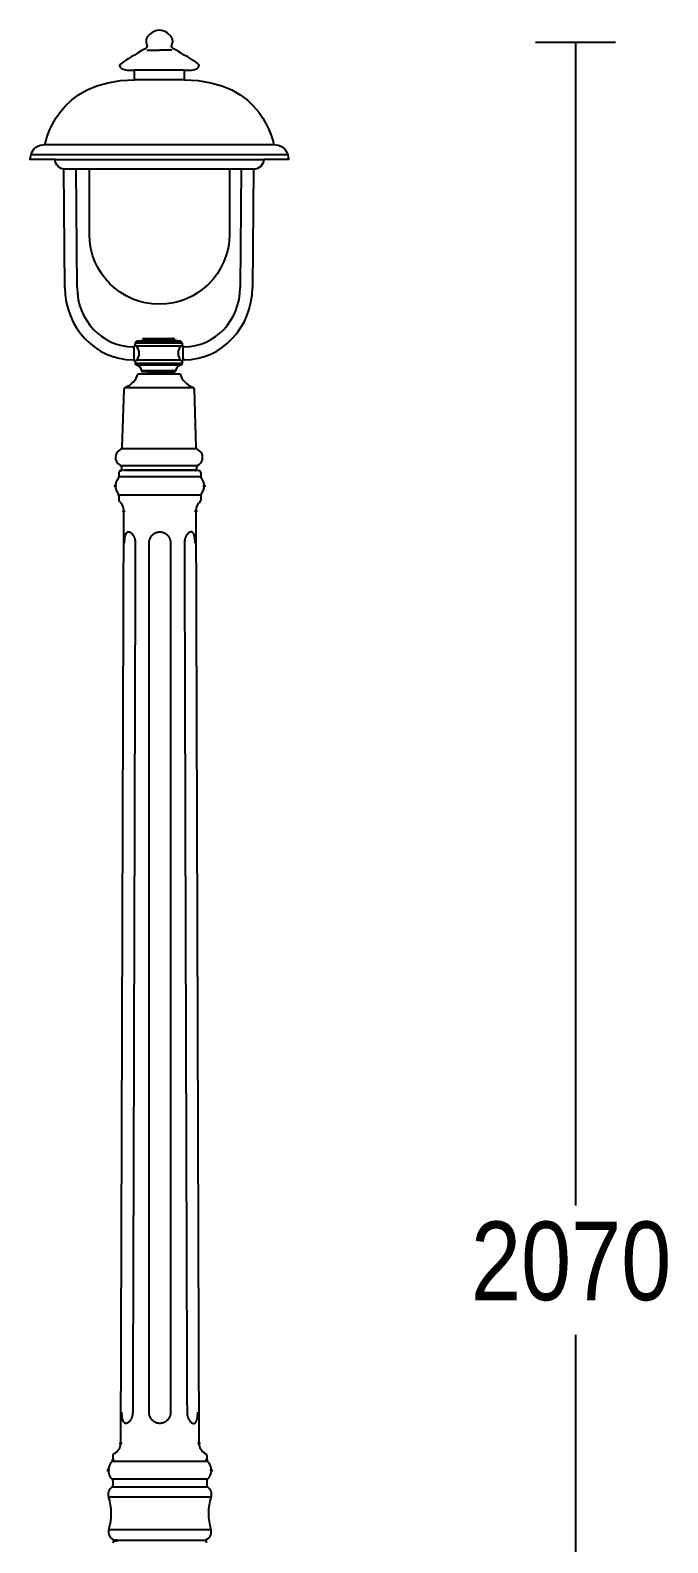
# Model space of a CAD drawing. Extents: x 0 to 99, y 0 to 428.
# Drawn here: x 5.8 to 98.9, y 206.9 to 427.9 of the extents above; entities that cross this region are included whole.
import ezdxf

# ---------------------------------------------------------------- set-up
doc = ezdxf.new("R2010")
doc.units = 0
doc.layers.add('LIVELLO_1', color=160, linetype='Continuous')
doc.styles.add('STD', font='txt')

# ---------------------------------------------------------------- blocks, each defined once
blk = doc.blocks.new('AI9-BLK1')
at = {"layer": 'LIVELLO_1', "color": 7}
for p, q in [((-26.32, 210.95), (-24.51, 210.95)), ((-22.69, 210.95), (-24.51, 210.95)), ((30.45, 212.13), (42.12, 212.13)), ((36.29, 212.13), (36.29, 42.1)), ((-41.19, 197.17), (-7.82, 197.17)), ((-43.37, 195.72), (-5.65, 195.72)), ((-39.74, 194.99), (-9.27, 194.99)), ((-36.54, 176.26), (-36.68, 193.61)), ((-12.56, 193.61), (-12.69, 176.26)), ((-28.04, 168.14), (-28.04, 167.83)), ((-21.19, 168.14), (-28.04, 168.14)), ((-27.79, 168.43), (-27.01, 168.5)), ((-21.44, 168.43), (-27.79, 168.43)), ((-22.21, 168.5), (-27.01, 168.5)), ((-22.47, 168.8), (-22.63, 168.81)), ((-21.44, 168.43), (-22.21, 168.5)), ((-21.19, 168.14), (-21.19, 167.83)), ((-28.2, 167.64), (-28.19, 167.69)), ((-28.2, 167.64), (-28.2, 167.61)), ((-28.2, 165.7), (-28.2, 167.61)), ((-28.05, 167.83), (-28.04, 167.83)), ((-21.35, 167.7), (-27.88, 167.7)), ((-21.19, 167.83), (-21.18, 167.83)), ((-21.04, 167.69), (-21.04, 167.64)), ((-21.04, 167.61), (-21.04, 167.64)), ((-21.04, 165.7), (-21.04, 167.61)), ((-20.85, 167.61), (-21.04, 167.61)), ((-28.2, 165.7), (-28.2, 165.66)), ((-28.2, 165.66), (-28.19, 165.61)), ((-28.05, 165.48), (-28.04, 165.48)), ((-28.04, 165.48), (-28.04, 165.17)), ((-21.19, 165.17), (-28.04, 165.17)), ((-21.36, 165.63), (-27.87, 165.63)), ((-21.4, 164.89), (-27.83, 164.89)), ((-27.61, 163.66), (-24.55, 163.66)), ((-22.14, 164.09), (-27.08, 164.09)), ((-25.54, 163.82), (-26.96, 163.95)), ((-22.27, 163.95), (-26.96, 163.95)), ((-25.54, 163.82), (-24.85, 163.82)), ((-24.85, 163.82), (-24.61, 163.82)), ((-24.61, 163.82), (-24.37, 163.82)), ((-24.55, 163.66), (-21.48, 163.66)), ((-24.37, 163.82), (-23.69, 163.82)), ((-23.69, 163.82), (-22.27, 163.95)), ((-21.19, 165.48), (-21.18, 165.48)), ((-21.19, 165.48), (-21.19, 165.17)), ((-21.04, 165.66), (-21.04, 165.7)), ((-20.85, 165.7), (-21.04, 165.7)), ((-21.04, 165.61), (-21.04, 165.66)), ((-29.92, 152.89), (-29.67, 161.41)), ((-24.55, 161.62), (-29.56, 161.62)), ((-19.54, 161.62), (-24.55, 161.62)), ((-19.43, 161.41), (-19.18, 152.89)), ((-24.55, 152.67), (-29.93, 152.67)), ((-19.17, 152.67), (-24.55, 152.67)), ((-30.42, 149.2), (-30.42, 148.61)), ((-18.46, 148.61), (-30.42, 148.61)), ((-29.55, 149.56), (-30.11, 149.51)), ((-24.55, 150.19), (-30.01, 150.19)), ((-30.01, 149.56), (-30.01, 149.98)), ((-29.63, 149.56), (-24.44, 149.56)), ((-19.33, 149.56), (-29.55, 149.56)), ((-19.09, 150.19), (-24.55, 150.19)), ((-24.44, 149.56), (-19.25, 149.56)), ((-19.33, 149.56), (-18.77, 149.51)), ((-19.09, 149.98), (-19.09, 149.56)), ((-18.46, 149.2), (-18.46, 148.61)), ((-18.46, 145.91), (-30.42, 145.91)), ((-30.42, 145.91), (-30.42, 145.17)), ((-18.46, 145.91), (-18.46, 145.17)), ((-30.16, 7.35), (-29.7, 143.67)), ((-19.18, 143.67), (-18.72, 7.35)), ((36.29, 23.19), (36.29, -189.58)), ((-17.49, 4.69), (-31.39, 4.69)), ((-31.29, 5.58), (-31.29, 4.92)), ((-17.59, 5.58), (-17.59, 4.92)), ((-17.45, 0.92), (-31.43, 0.92)), ((-17.49, 2.11), (-31.39, 2.11)), ((-31.29, 1.88), (-31.29, 1.18)), ((-17.59, 1.88), (-17.59, 1.18)), ((-31.92, -0.48), (-16.95, -0.48)), ((-31.89, -5.26), (-16.99, -5.26)), ((-30.98, -6.88), (-30.57, -6.85)), ((-18.07, -6.85), (-30.81, -6.85)), ((-18.31, -6.85), (-30.57, -6.85)), ((-17.9, -6.88), (-18.31, -6.85))]:
    blk.add_line(p, q, dxfattribs=at)
blk.add_lwpolyline([(-28.14, 208.05), (-20.88, 208.05), (-20.88, 206.6), (-28.14, 206.6)], close=True, dxfattribs=at)
for points in [[(-38.32, 176.25), (-38.46, 193.61), (-36.68, 193.61)], [(-12.56, 193.61), (-10.78, 193.61), (-10.91, 176.25)], [(-26.76, 168.8), (-26.6, 168.81), (-22.63, 168.81)]]:
    blk.add_lwpolyline(points, dxfattribs=at)
for centre, radius in [((-30.11, 149.51), 0.0948), ((-19.25, 149.56), 0.0948), ((-30.42, 145.91), 0.0954), ((-18.46, 145.91), 0.0948), ((-16.91, 3.4), 0.0948), ((-30.98, -6.88), 0.0949)]:
    blk.add_circle(centre, radius, dxfattribs=at)
for centre, major_axis, ratio in [((-30.93, 147.26), (0.0011, -0.0947), 0.989931), ((-17.95, 147.26), (0.0965, 0), 0.981413), ((-29.7, 143.61), (0.0938, 0), 0.988158), ((-19.17, 143.61), (0.0938, 0), 0.988711), ((-30.16, 7.35), (-0.0011, -0.097), 0.9653), ((-18.72, 7.35), (0.0002, -0.097), 0.978684), ((-31.29, 4.92), (0.0948, 0), 0.977294), ((-17.59, 4.92), (0.0937, 0), 0.989032), ((-31.97, 3.4), (0.0965, 0), 0.981413), ((-30.81, -6.85), (0.0959, 0), 0.987513)]:
    blk.add_ellipse(centre, major_axis=major_axis, ratio=ratio, dxfattribs=at)
for points, knots in [([(-20.88, 208.05), (-20.88, 208.05), (-18.7, 207.75), (-18.7, 208.78), (-18.7, 208.78), (-19.42, 209.5), (-20.88, 210.23), (-22.08, 211.09), (-22.93, 211.21), (-22.69, 211.68), (-22.04, 212.98), (-23.78, 213.86), (-24.51, 213.86), (-25.23, 213.86), (-26.97, 212.98), (-26.32, 211.68), (-26.08, 211.21), (-26.93, 211.09), (-28.14, 210.23), (-29.58, 209.5), (-30.31, 208.78), (-30.31, 208.78), (-30.31, 207.75), (-28.14, 208.05), (-28.14, 208.05)], [0, 0, 0, 0, 1, 1, 1, 2, 2, 2, 3, 3, 3, 4, 4, 4, 5, 5, 5, 6, 6, 6, 7, 7, 7, 8, 8, 8, 8]), ([(-20.88, 206.6), (-9.27, 206.6), (-7.82, 197.17), (-7.82, 197.17), (-5.65, 197.17), (-5.65, 194.99), (-5.65, 194.99), (-5.65, 194.99), (-9.27, 194.99), (-9.27, 194.99), (-9.27, 194.19), (-9.92, 193.54), (-10.72, 193.54), (-10.72, 193.54), (-38.29, 193.54), (-38.29, 193.54), (-39.09, 193.54), (-39.74, 194.19), (-39.74, 194.99), (-39.74, 194.99), (-43.37, 194.99), (-43.37, 194.99), (-43.37, 194.99), (-43.37, 197.17), (-41.19, 197.17), (-41.19, 197.17), (-39.74, 206.6), (-28.14, 206.6)], [0, 0, 0, 0, 1, 1, 1, 2, 2, 2, 3, 3, 3, 4, 4, 4, 5, 5, 5, 6, 6, 6, 7, 7, 7, 8, 8, 8, 9, 9, 9, 9]), ([(-14.27, 193.54), (-14.27, 193.54), (-14.27, 184.03), (-14.27, 184.03), (-14.27, 178.39), (-18.87, 173.81), (-24.51, 173.81), (-30.15, 173.81), (-34.72, 178.39), (-34.72, 184.03), (-34.72, 184.03), (-34.72, 193.54), (-34.72, 193.54)], [0, 0, 0, 0, 1, 1, 1, 2, 2, 2, 3, 3, 3, 4, 4, 4, 4]), ([(-28.04, 165.48), (-27.43, 165.91), (-27.27, 166.79), (-27.68, 167.43), (-27.78, 167.59), (-27.9, 167.72), (-28.04, 167.83)], [0, 0, 0, 0, 1, 1, 1, 2, 2, 2, 2]), ([(-21.19, 167.83), (-21.8, 167.4), (-21.96, 166.52), (-21.55, 165.87), (-21.46, 165.71), (-21.34, 165.58), (-21.19, 165.48)], [0, 0, 0, 0, 1, 1, 1, 2, 2, 2, 2]), ([(-24.85, 163.82), (-24.85, 163.82), (-24.85, 163.82), (-24.85, 163.82), (-24.85, 163.82), (-24.85, 163.82), (-24.85, 163.82), (-24.85, 163.82), (-24.85, 163.82), (-24.85, 163.82), (-24.85, 163.82), (-24.85, 163.82), (-24.85, 163.82)], [0, 0, 0, 0, 1, 1, 1, 2, 2, 2, 3, 3, 3, 4, 4, 4, 4]), ([(-24.61, 163.82), (-24.61, 163.82), (-24.61, 163.82), (-24.61, 163.82), (-24.61, 163.82), (-24.61, 163.82), (-24.61, 163.82), (-24.61, 163.82), (-24.61, 163.82), (-24.61, 163.82), (-24.61, 163.82), (-24.61, 163.82), (-24.61, 163.82)], [0, 0, 0, 0, 1, 1, 1, 2, 2, 2, 3, 3, 3, 4, 4, 4, 4]), ([(-30.12, 152.62), (-30.77, 152.35), (-31.09, 151.6), (-30.82, 150.93), (-30.7, 150.64), (-30.47, 150.4), (-30.18, 150.26)], [0, 0, 0, 0, 1, 1, 1, 2, 2, 2, 2]), ([(-18.92, 150.26), (-18.27, 150.57), (-18, 151.34), (-18.31, 151.98), (-18.44, 152.27), (-18.69, 152.49), (-18.98, 152.62)], [0, 0, 0, 0, 1, 1, 1, 2, 2, 2, 2]), ([(-29.59, 138.88), (-29.59, 138.94), (-29.59, 139), (-29.59, 139.06), (-29.59, 139.12), (-29.58, 139.18), (-29.58, 139.23), (-29.58, 139.28), (-29.57, 139.32), (-29.57, 139.36), (-29.57, 139.4), (-29.57, 139.45), (-29.56, 139.49), (-29.56, 139.52), (-29.56, 139.54), (-29.55, 139.57), (-29.55, 139.6), (-29.54, 139.63), (-29.54, 139.66), (-29.54, 139.69), (-29.54, 139.72), (-29.53, 139.75), (-29.52, 139.77), (-29.52, 139.8), (-29.52, 139.83), (-29.51, 139.86), (-29.5, 139.88), (-29.5, 139.91), (-29.49, 139.94), (-29.49, 139.96), (-29.48, 139.99), (-29.48, 140.01), (-29.47, 140.03), (-29.46, 140.06), (-29.46, 140.08), (-29.45, 140.1), (-29.44, 140.13), (-29.43, 140.15), (-29.42, 140.17), (-29.42, 140.19), (-29.41, 140.21), (-29.4, 140.23), (-29.39, 140.25), (-29.38, 140.26), (-29.37, 140.28), (-29.37, 140.3), (-29.36, 140.31), (-29.35, 140.33), (-29.34, 140.34), (-29.33, 140.36), (-29.32, 140.37), (-29.31, 140.39), (-29.3, 140.4), (-29.29, 140.41), (-29.28, 140.42), (-29.27, 140.43), (-29.26, 140.44), (-29.25, 140.45), (-29.24, 140.46), (-29.23, 140.47), (-29.22, 140.48), (-29.21, 140.48), (-29.2, 140.49), (-29.19, 140.5), (-29.17, 140.51), (-29.16, 140.51), (-29.15, 140.52), (-29.14, 140.52), (-29.13, 140.52), (-29.12, 140.53), (-29.1, 140.54), (-29.09, 140.54), (-29.08, 140.54), (-29.07, 140.54), (-29.05, 140.54), (-29.04, 140.55), (-29.04, 140.55), (-29, 140.55), (-29, 140.55), (-29, 140.55), (-28.96, 140.55), (-28.96, 140.55), (-28.95, 140.54), (-28.94, 140.54), (-28.92, 140.54), (-28.91, 140.54), (-28.9, 140.53), (-28.88, 140.53), (-28.87, 140.52), (-28.86, 140.52), (-28.84, 140.51), (-28.83, 140.51), (-28.81, 140.5), (-28.8, 140.5), (-28.79, 140.49), (-28.77, 140.48), (-28.76, 140.48), (-28.75, 140.47), (-28.73, 140.46), (-28.72, 140.45), (-28.7, 140.44), (-28.69, 140.43), (-28.67, 140.42), (-28.66, 140.41), (-28.65, 140.4), (-28.63, 140.39), (-28.62, 140.37), (-28.6, 140.36), (-28.59, 140.34), (-28.57, 140.33), (-28.55, 140.31), (-28.53, 140.3), (-28.52, 140.28), (-28.51, 140.26), (-28.49, 140.25), (-28.47, 140.23), (-28.46, 140.21), (-28.44, 140.19), (-28.43, 140.17), (-28.41, 140.15), (-28.4, 140.13), (-28.38, 140.1), (-28.36, 140.08), (-28.35, 140.06), (-28.33, 140.03), (-28.32, 140.01), (-28.3, 139.99), (-28.29, 139.97), (-28.28, 139.94), (-28.26, 139.92), (-28.25, 139.88), (-28.24, 139.86), (-28.22, 139.83), (-28.21, 139.8), (-28.2, 139.77), (-28.18, 139.75), (-28.17, 139.72), (-28.17, 139.69), (-28.16, 139.66), (-28.15, 139.63), (-28.14, 139.6), (-28.12, 139.58), (-28.12, 139.55), (-28.11, 139.52), (-28.1, 139.49), (-28.09, 139.45), (-28.08, 139.41), (-28.07, 139.36), (-28.06, 139.32), (-28.05, 139.28), (-28.05, 139.23), (-28.04, 139.18), (-28.04, 139.12), (-28.03, 139.07), (-28.02, 139), (-28.02, 138.94), (-28.02, 138.88)], [0, 0, 0, 0, 1, 1, 1, 2, 2, 2, 3, 3, 3, 4, 4, 4, 5, 5, 5, 6, 6, 6, 7, 7, 7, 8, 8, 8, 9, 9, 9, 10, 10, 10, 11, 11, 11, 12, 12, 12, 13, 13, 13, 14, 14, 14, 15, 15, 15, 16, 16, 16, 17, 17, 17, 18, 18, 18, 19, 19, 19, 20, 20, 20, 21, 21, 21, 22, 22, 22, 23, 23, 23, 24, 24, 24, 25, 25, 25, 26, 26, 26, 27, 27, 27, 28, 28, 28, 29, 29, 29, 30, 30, 30, 31, 31, 31, 32, 32, 32, 33, 33, 33, 34, 34, 34, 35, 35, 35, 36, 36, 36, 37, 37, 37, 38, 38, 38, 39, 39, 39, 40, 40, 40, 41, 41, 41, 42, 42, 42, 43, 43, 43, 44, 44, 44, 45, 45, 45, 46, 46, 46, 47, 47, 47, 48, 48, 48, 49, 49, 49, 50, 50, 50, 51, 51, 51, 52, 52, 52, 52]), ([(-26.01, 138.88), (-26.01, 138.94), (-26.01, 139), (-26, 139.05), (-25.99, 139.11), (-25.98, 139.16), (-25.98, 139.21), (-25.97, 139.25), (-25.96, 139.29), (-25.95, 139.33), (-25.94, 139.37), (-25.93, 139.41), (-25.91, 139.45), (-25.91, 139.48), (-25.89, 139.51), (-25.89, 139.53), (-25.87, 139.56), (-25.86, 139.59), (-25.85, 139.61), (-25.84, 139.64), (-25.82, 139.67), (-25.81, 139.69), (-25.79, 139.73), (-25.78, 139.75), (-25.76, 139.78), (-25.75, 139.8), (-25.73, 139.83), (-25.72, 139.86), (-25.7, 139.88), (-25.68, 139.91), (-25.66, 139.93), (-25.64, 139.95), (-25.63, 139.97), (-25.6, 140), (-25.58, 140.03), (-25.57, 140.05), (-25.54, 140.07), (-25.52, 140.09), (-25.5, 140.11), (-25.48, 140.13), (-25.46, 140.15), (-25.44, 140.17), (-25.41, 140.19), (-25.39, 140.21), (-25.37, 140.22), (-25.35, 140.24), (-25.32, 140.26), (-25.3, 140.27), (-25.28, 140.29), (-25.26, 140.31), (-25.23, 140.32), (-25.21, 140.33), (-25.19, 140.35), (-25.16, 140.36), (-25.14, 140.37), (-25.12, 140.39), (-25.09, 140.4), (-25.07, 140.41), (-25.05, 140.42), (-25.03, 140.43), (-25, 140.44), (-24.99, 140.44), (-24.96, 140.45), (-24.94, 140.46), (-24.92, 140.47), (-24.9, 140.48), (-24.87, 140.48), (-24.84, 140.49), (-24.82, 140.5), (-24.78, 140.51), (-24.75, 140.51), (-24.72, 140.52), (-24.69, 140.52), (-24.65, 140.53), (-24.61, 140.54), (-24.57, 140.54), (-24.53, 140.55), (-24.48, 140.55), (-24.44, 140.55)], [0, 0, 0, 0, 1, 1, 1, 2, 2, 2, 3, 3, 3, 4, 4, 4, 5, 5, 5, 6, 6, 6, 7, 7, 7, 8, 8, 8, 9, 9, 9, 10, 10, 10, 11, 11, 11, 12, 12, 12, 13, 13, 13, 14, 14, 14, 15, 15, 15, 16, 16, 16, 17, 17, 17, 18, 18, 18, 19, 19, 19, 20, 20, 20, 21, 21, 21, 22, 22, 22, 23, 23, 23, 24, 24, 24, 25, 25, 25, 26, 26, 26, 26]), ([(-24.44, 140.55), (-24.39, 140.55), (-24.35, 140.55), (-24.31, 140.54), (-24.27, 140.54), (-24.23, 140.54), (-24.19, 140.52), (-24.15, 140.52), (-24.13, 140.51), (-24.09, 140.51), (-24.07, 140.5), (-24.03, 140.49), (-24, 140.48), (-23.98, 140.48), (-23.96, 140.47), (-23.94, 140.46), (-23.92, 140.45), (-23.9, 140.45), (-23.87, 140.44), (-23.85, 140.43), (-23.83, 140.42), (-23.81, 140.41), (-23.78, 140.4), (-23.76, 140.39), (-23.74, 140.37), (-23.71, 140.36), (-23.69, 140.35), (-23.67, 140.33), (-23.64, 140.32), (-23.62, 140.31), (-23.6, 140.29), (-23.57, 140.28), (-23.55, 140.26), (-23.53, 140.24), (-23.51, 140.23), (-23.48, 140.21), (-23.46, 140.19), (-23.44, 140.17), (-23.42, 140.15), (-23.4, 140.13), (-23.37, 140.11), (-23.35, 140.09), (-23.33, 140.07), (-23.32, 140.05), (-23.29, 140.03), (-23.28, 140), (-23.25, 139.97), (-23.23, 139.95), (-23.22, 139.93), (-23.2, 139.91), (-23.18, 139.88), (-23.16, 139.86), (-23.15, 139.83), (-23.13, 139.81), (-23.11, 139.78), (-23.1, 139.75), (-23.08, 139.73), (-23.07, 139.7), (-23.05, 139.67), (-23.04, 139.64), (-23.03, 139.62), (-23.02, 139.59), (-23.01, 139.56), (-22.99, 139.54), (-22.99, 139.51), (-22.97, 139.48), (-22.96, 139.45), (-22.96, 139.41), (-22.94, 139.37), (-22.93, 139.33), (-22.92, 139.29), (-22.91, 139.25), (-22.9, 139.21), (-22.89, 139.16), (-22.88, 139.11), (-22.88, 139.05), (-22.87, 139), (-22.87, 138.94), (-22.87, 138.88)], [0, 0, 0, 0, 1, 1, 1, 2, 2, 2, 3, 3, 3, 4, 4, 4, 5, 5, 5, 6, 6, 6, 7, 7, 7, 8, 8, 8, 9, 9, 9, 10, 10, 10, 11, 11, 11, 12, 12, 12, 13, 13, 13, 14, 14, 14, 15, 15, 15, 16, 16, 16, 17, 17, 17, 18, 18, 18, 19, 19, 19, 20, 20, 20, 21, 21, 21, 22, 22, 22, 23, 23, 23, 24, 24, 24, 25, 25, 25, 26, 26, 26, 26]), ([(-19.28, 138.88), (-19.28, 138.94), (-19.28, 139), (-19.29, 139.06), (-19.29, 139.12), (-19.29, 139.18), (-19.3, 139.23), (-19.3, 139.28), (-19.3, 139.32), (-19.31, 139.36), (-19.31, 139.4), (-19.31, 139.45), (-19.31, 139.49), (-19.31, 139.52), (-19.32, 139.54), (-19.33, 139.57), (-19.33, 139.6), (-19.33, 139.63), (-19.33, 139.66), (-19.34, 139.69), (-19.34, 139.72), (-19.35, 139.75), (-19.35, 139.77), (-19.36, 139.8), (-19.36, 139.83), (-19.36, 139.86), (-19.37, 139.88), (-19.38, 139.91), (-19.38, 139.94), (-19.39, 139.96), (-19.4, 139.99), (-19.4, 140.01), (-19.41, 140.03), (-19.41, 140.06), (-19.42, 140.08), (-19.43, 140.1), (-19.44, 140.13), (-19.44, 140.15), (-19.45, 140.17), (-19.46, 140.19), (-19.47, 140.21), (-19.48, 140.23), (-19.48, 140.25), (-19.49, 140.26), (-19.5, 140.28), (-19.51, 140.3), (-19.52, 140.31), (-19.53, 140.33), (-19.54, 140.34), (-19.55, 140.36), (-19.56, 140.37), (-19.57, 140.39), (-19.57, 140.4), (-19.59, 140.41), (-19.6, 140.42), (-19.6, 140.43), (-19.62, 140.44), (-19.63, 140.45), (-19.63, 140.46), (-19.65, 140.47), (-19.66, 140.48), (-19.67, 140.48), (-19.68, 140.49), (-19.69, 140.5), (-19.7, 140.51), (-19.71, 140.51), (-19.72, 140.52), (-19.74, 140.52), (-19.75, 140.52), (-19.76, 140.53), (-19.77, 140.54), (-19.79, 140.54), (-19.8, 140.54), (-19.81, 140.54), (-19.82, 140.54), (-19.84, 140.55), (-19.84, 140.55), (-19.87, 140.55), (-19.87, 140.55), (-19.87, 140.55), (-19.91, 140.55), (-19.91, 140.55), (-19.93, 140.54), (-19.94, 140.54), (-19.95, 140.54), (-19.96, 140.54), (-19.98, 140.53), (-19.99, 140.53), (-20.01, 140.52), (-20.02, 140.52), (-20.03, 140.51), (-20.05, 140.51), (-20.06, 140.5), (-20.08, 140.5), (-20.09, 140.49), (-20.1, 140.48), (-20.12, 140.48), (-20.13, 140.47), (-20.15, 140.46), (-20.16, 140.45), (-20.18, 140.44), (-20.19, 140.43), (-20.2, 140.42), (-20.22, 140.41), (-20.24, 140.4), (-20.25, 140.39), (-20.27, 140.37), (-20.28, 140.36), (-20.29, 140.34), (-20.31, 140.33), (-20.33, 140.31), (-20.34, 140.3), (-20.36, 140.28), (-20.37, 140.26), (-20.39, 140.25), (-20.41, 140.23), (-20.42, 140.21), (-20.44, 140.19), (-20.45, 140.17), (-20.47, 140.15), (-20.48, 140.13), (-20.5, 140.1), (-20.51, 140.08), (-20.53, 140.06), (-20.54, 140.03), (-20.56, 140.01), (-20.57, 139.99), (-20.59, 139.96), (-20.6, 139.94), (-20.61, 139.91), (-20.63, 139.88), (-20.64, 139.86), (-20.65, 139.83), (-20.67, 139.8), (-20.68, 139.77), (-20.69, 139.75), (-20.7, 139.72), (-20.71, 139.69), (-20.72, 139.66), (-20.73, 139.63), (-20.74, 139.6), (-20.75, 139.57), (-20.76, 139.54), (-20.77, 139.52), (-20.78, 139.49), (-20.78, 139.45), (-20.8, 139.41), (-20.81, 139.36), (-20.81, 139.32), (-20.82, 139.28), (-20.83, 139.23), (-20.84, 139.18), (-20.85, 139.12), (-20.85, 139.07), (-20.85, 139), (-20.85, 138.94), (-20.85, 138.88)], [0, 0, 0, 0, 1, 1, 1, 2, 2, 2, 3, 3, 3, 4, 4, 4, 5, 5, 5, 6, 6, 6, 7, 7, 7, 8, 8, 8, 9, 9, 9, 10, 10, 10, 11, 11, 11, 12, 12, 12, 13, 13, 13, 14, 14, 14, 15, 15, 15, 16, 16, 16, 17, 17, 17, 18, 18, 18, 19, 19, 19, 20, 20, 20, 21, 21, 21, 22, 22, 22, 23, 23, 23, 24, 24, 24, 25, 25, 25, 26, 26, 26, 27, 27, 27, 28, 28, 28, 29, 29, 29, 30, 30, 30, 31, 31, 31, 32, 32, 32, 33, 33, 33, 34, 34, 34, 35, 35, 35, 36, 36, 36, 37, 37, 37, 38, 38, 38, 39, 39, 39, 40, 40, 40, 41, 41, 41, 42, 42, 42, 43, 43, 43, 44, 44, 44, 45, 45, 45, 46, 46, 46, 47, 47, 47, 48, 48, 48, 49, 49, 49, 50, 50, 50, 51, 51, 51, 52, 52, 52, 52]), ([(-28.02, 138.88), (-28.09, 117.72), (-28.15, 96.56), (-28.21, 75.4), (-28.27, 54.24), (-28.33, 33.08), (-28.4, 11.92)], [0, 0, 0, 0, 1, 1, 1, 2, 2, 2, 2]), ([(-26.01, 11.92), (-26.01, 33.08), (-26.01, 54.24), (-26.01, 75.4), (-26.01, 96.56), (-26.01, 117.72), (-26.01, 138.88)], [0, 0, 0, 0, 1, 1, 1, 2, 2, 2, 2]), ([(-22.87, 138.88), (-22.87, 117.72), (-22.87, 96.56), (-22.87, 75.4), (-22.87, 54.24), (-22.87, 33.08), (-22.87, 11.92)], [0, 0, 0, 0, 1, 1, 1, 2, 2, 2, 2]), ([(-20.85, 138.88), (-20.79, 117.72), (-20.73, 96.56), (-20.67, 75.4), (-20.6, 54.24), (-20.54, 33.08), (-20.47, 11.92)], [0, 0, 0, 0, 1, 1, 1, 2, 2, 2, 2]), ([(-28.4, 11.92), (-28.4, 11.86), (-28.4, 11.8), (-28.41, 11.74), (-28.41, 11.68), (-28.42, 11.62), (-28.43, 11.57), (-28.43, 11.53), (-28.44, 11.48), (-28.45, 11.44), (-28.46, 11.39), (-28.47, 11.36), (-28.48, 11.31), (-28.49, 11.28), (-28.49, 11.25), (-28.51, 11.23), (-28.51, 11.2), (-28.52, 11.17), (-28.53, 11.14), (-28.55, 11.11), (-28.56, 11.08), (-28.57, 11.05), (-28.58, 11.02), (-28.59, 11), (-28.6, 10.97), (-28.62, 10.94), (-28.63, 10.91), (-28.65, 10.89), (-28.65, 10.87), (-28.67, 10.84), (-28.68, 10.81), (-28.7, 10.79), (-28.71, 10.77), (-28.73, 10.75), (-28.74, 10.72), (-28.75, 10.7), (-28.77, 10.68), (-28.79, 10.66), (-28.8, 10.64), (-28.81, 10.62), (-28.83, 10.6), (-28.84, 10.58), (-28.86, 10.56), (-28.87, 10.55), (-28.89, 10.53), (-28.91, 10.51), (-28.92, 10.49), (-28.93, 10.48), (-28.95, 10.47), (-28.96, 10.46), (-28.98, 10.44), (-28.99, 10.43), (-29.01, 10.42), (-29.02, 10.4), (-29.04, 10.39), (-29.05, 10.38), (-29.07, 10.37), (-29.08, 10.36), (-29.09, 10.35), (-29.11, 10.34), (-29.13, 10.33), (-29.14, 10.33), (-29.15, 10.31), (-29.17, 10.31), (-29.18, 10.3), (-29.2, 10.3), (-29.21, 10.29), (-29.23, 10.29), (-29.24, 10.28), (-29.25, 10.27), (-29.26, 10.27), (-29.28, 10.27), (-29.29, 10.26), (-29.31, 10.26), (-29.32, 10.26), (-29.34, 10.26), (-29.35, 10.26), (-29.36, 10.25), (-29.37, 10.25), (-29.39, 10.25), (-29.4, 10.25), (-29.41, 10.26), (-29.42, 10.26), (-29.43, 10.26), (-29.45, 10.26), (-29.46, 10.26), (-29.47, 10.27), (-29.49, 10.27), (-29.5, 10.27), (-29.51, 10.28), (-29.52, 10.28), (-29.54, 10.29), (-29.54, 10.29), (-29.56, 10.3), (-29.57, 10.31), (-29.58, 10.31), (-29.59, 10.32), (-29.6, 10.33), (-29.61, 10.34), (-29.62, 10.35), (-29.63, 10.36), (-29.65, 10.37), (-29.65, 10.38), (-29.67, 10.39), (-29.68, 10.4), (-29.69, 10.42), (-29.7, 10.43), (-29.71, 10.44), (-29.71, 10.46), (-29.72, 10.47), (-29.74, 10.49), (-29.74, 10.5), (-29.75, 10.52), (-29.76, 10.53), (-29.77, 10.55), (-29.78, 10.57), (-29.79, 10.59), (-29.8, 10.61), (-29.81, 10.63), (-29.81, 10.65), (-29.82, 10.66), (-29.83, 10.69), (-29.84, 10.71), (-29.84, 10.74), (-29.85, 10.76), (-29.86, 10.78), (-29.86, 10.81), (-29.87, 10.83), (-29.88, 10.86), (-29.88, 10.89), (-29.89, 10.91), (-29.89, 10.94), (-29.9, 10.96), (-29.9, 10.99), (-29.91, 11.02), (-29.92, 11.05), (-29.92, 11.08), (-29.92, 11.11), (-29.93, 11.13), (-29.93, 11.16), (-29.94, 11.19), (-29.94, 11.22), (-29.94, 11.25), (-29.94, 11.28), (-29.95, 11.3), (-29.95, 11.35), (-29.96, 11.39), (-29.96, 11.43), (-29.96, 11.48), (-29.96, 11.52), (-29.97, 11.56), (-29.97, 11.62), (-29.97, 11.68), (-29.97, 11.73), (-29.97, 11.73), (-29.97, 11.92), (-29.97, 11.92)], [0, 0, 0, 0, 1, 1, 1, 2, 2, 2, 3, 3, 3, 4, 4, 4, 5, 5, 5, 6, 6, 6, 7, 7, 7, 8, 8, 8, 9, 9, 9, 10, 10, 10, 11, 11, 11, 12, 12, 12, 13, 13, 13, 14, 14, 14, 15, 15, 15, 16, 16, 16, 17, 17, 17, 18, 18, 18, 19, 19, 19, 20, 20, 20, 21, 21, 21, 22, 22, 22, 23, 23, 23, 24, 24, 24, 25, 25, 25, 26, 26, 26, 27, 27, 27, 28, 28, 28, 29, 29, 29, 30, 30, 30, 31, 31, 31, 32, 32, 32, 33, 33, 33, 34, 34, 34, 35, 35, 35, 36, 36, 36, 37, 37, 37, 38, 38, 38, 39, 39, 39, 40, 40, 40, 41, 41, 41, 42, 42, 42, 43, 43, 43, 44, 44, 44, 45, 45, 45, 46, 46, 46, 47, 47, 47, 48, 48, 48, 49, 49, 49, 50, 50, 50, 51, 51, 51, 52, 52, 52, 52]), ([(-24.44, 10.25), (-24.48, 10.26), (-24.53, 10.26), (-24.58, 10.26), (-24.62, 10.26), (-24.67, 10.27), (-24.71, 10.28), (-24.74, 10.29), (-24.78, 10.29), (-24.81, 10.3), (-24.84, 10.31), (-24.87, 10.32), (-24.9, 10.33), (-24.93, 10.34), (-24.95, 10.34), (-24.98, 10.35), (-25, 10.36), (-25.02, 10.37), (-25.05, 10.38), (-25.07, 10.39), (-25.09, 10.4), (-25.12, 10.42), (-25.14, 10.43), (-25.17, 10.44), (-25.19, 10.46), (-25.22, 10.47), (-25.25, 10.49), (-25.27, 10.5), (-25.29, 10.52), (-25.32, 10.54), (-25.34, 10.55), (-25.37, 10.57), (-25.39, 10.59), (-25.41, 10.61), (-25.44, 10.63), (-25.46, 10.65), (-25.48, 10.67), (-25.51, 10.69), (-25.53, 10.72), (-25.55, 10.74), (-25.57, 10.76), (-25.6, 10.79), (-25.62, 10.81), (-25.64, 10.84), (-25.66, 10.86), (-25.68, 10.89), (-25.7, 10.91), (-25.72, 10.94), (-25.74, 10.97), (-25.75, 11), (-25.77, 11.02), (-25.79, 11.06), (-25.8, 11.08), (-25.82, 11.11), (-25.83, 11.14), (-25.84, 11.17), (-25.86, 11.2), (-25.87, 11.23), (-25.89, 11.26), (-25.89, 11.28), (-25.91, 11.31), (-25.92, 11.36), (-25.93, 11.39), (-25.95, 11.44), (-25.96, 11.48), (-25.97, 11.53), (-25.98, 11.57), (-25.99, 11.62), (-26, 11.68), (-26.01, 11.74), (-26.01, 11.79), (-26.01, 11.86), (-26.01, 11.92)], [0, 0, 0, 0, 1, 1, 1, 2, 2, 2, 3, 3, 3, 4, 4, 4, 5, 5, 5, 6, 6, 6, 7, 7, 7, 8, 8, 8, 9, 9, 9, 10, 10, 10, 11, 11, 11, 12, 12, 12, 13, 13, 13, 14, 14, 14, 15, 15, 15, 16, 16, 16, 17, 17, 17, 18, 18, 18, 19, 19, 19, 20, 20, 20, 21, 21, 21, 22, 22, 22, 23, 23, 23, 24, 24, 24, 24]), ([(-22.87, 11.92), (-22.87, 11.86), (-22.87, 11.79), (-22.87, 11.74), (-22.88, 11.68), (-22.89, 11.62), (-22.9, 11.56), (-22.91, 11.53), (-22.92, 11.48), (-22.93, 11.44), (-22.94, 11.39), (-22.96, 11.35), (-22.97, 11.31), (-22.98, 11.28), (-22.99, 11.25), (-23.01, 11.23), (-23.02, 11.2), (-23.03, 11.17), (-23.05, 11.14), (-23.06, 11.11), (-23.08, 11.08), (-23.09, 11.05), (-23.11, 11.02), (-23.13, 11), (-23.14, 10.97), (-23.16, 10.94), (-23.18, 10.91), (-23.2, 10.89), (-23.22, 10.86), (-23.24, 10.83), (-23.26, 10.81), (-23.28, 10.79), (-23.3, 10.76), (-23.32, 10.74), (-23.35, 10.72), (-23.37, 10.69), (-23.4, 10.67), (-23.42, 10.65), (-23.44, 10.63), (-23.46, 10.61), (-23.49, 10.59), (-23.51, 10.57), (-23.54, 10.55), (-23.56, 10.53), (-23.59, 10.52), (-23.61, 10.5), (-23.63, 10.49), (-23.66, 10.47), (-23.68, 10.46), (-23.71, 10.44), (-23.74, 10.43), (-23.76, 10.42), (-23.78, 10.4), (-23.81, 10.39), (-23.83, 10.38), (-23.85, 10.37), (-23.88, 10.36), (-23.9, 10.35), (-23.93, 10.34), (-23.95, 10.34), (-23.97, 10.33), (-24, 10.32), (-24.03, 10.31), (-24.07, 10.3), (-24.1, 10.29), (-24.13, 10.29), (-24.17, 10.28), (-24.21, 10.27), (-24.25, 10.26), (-24.29, 10.26), (-24.34, 10.26), (-24.39, 10.26), (-24.44, 10.25)], [0, 0, 0, 0, 1, 1, 1, 2, 2, 2, 3, 3, 3, 4, 4, 4, 5, 5, 5, 6, 6, 6, 7, 7, 7, 8, 8, 8, 9, 9, 9, 10, 10, 10, 11, 11, 11, 12, 12, 12, 13, 13, 13, 14, 14, 14, 15, 15, 15, 16, 16, 16, 17, 17, 17, 18, 18, 18, 19, 19, 19, 20, 20, 20, 21, 21, 21, 22, 22, 22, 23, 23, 23, 24, 24, 24, 24]), ([(-20.47, 11.92), (-20.47, 11.86), (-20.47, 11.8), (-20.47, 11.74), (-20.47, 11.68), (-20.46, 11.62), (-20.45, 11.57), (-20.44, 11.53), (-20.44, 11.48), (-20.43, 11.44), (-20.42, 11.39), (-20.41, 11.36), (-20.4, 11.31), (-20.39, 11.28), (-20.38, 11.26), (-20.37, 11.23), (-20.36, 11.2), (-20.35, 11.17), (-20.34, 11.14), (-20.33, 11.11), (-20.32, 11.08), (-20.31, 11.05), (-20.3, 11.02), (-20.29, 11), (-20.27, 10.97), (-20.26, 10.94), (-20.25, 10.92), (-20.24, 10.89), (-20.22, 10.87), (-20.21, 10.84), (-20.19, 10.81), (-20.18, 10.79), (-20.17, 10.77), (-20.15, 10.75), (-20.14, 10.72), (-20.12, 10.7), (-20.11, 10.68), (-20.1, 10.66), (-20.08, 10.64), (-20.06, 10.62), (-20.05, 10.6), (-20.03, 10.58), (-20.02, 10.56), (-20.01, 10.55), (-19.99, 10.53), (-19.98, 10.52), (-19.96, 10.5), (-19.94, 10.49), (-19.93, 10.47), (-19.92, 10.46), (-19.9, 10.44), (-19.89, 10.43), (-19.87, 10.42), (-19.86, 10.4), (-19.84, 10.39), (-19.82, 10.38), (-19.81, 10.37), (-19.8, 10.36), (-19.78, 10.35), (-19.77, 10.34), (-19.75, 10.33), (-19.74, 10.33), (-19.72, 10.31), (-19.71, 10.31), (-19.69, 10.3), (-19.68, 10.3), (-19.66, 10.29), (-19.66, 10.29), (-19.64, 10.28), (-19.63, 10.27), (-19.61, 10.27), (-19.6, 10.27), (-19.58, 10.26), (-19.57, 10.26), (-19.56, 10.26), (-19.54, 10.26), (-19.53, 10.26), (-19.52, 10.25), (-19.5, 10.25), (-19.49, 10.25), (-19.48, 10.25), (-19.47, 10.26), (-19.45, 10.26), (-19.44, 10.26), (-19.42, 10.26), (-19.41, 10.26), (-19.4, 10.27), (-19.39, 10.27), (-19.38, 10.27), (-19.37, 10.28), (-19.36, 10.28), (-19.34, 10.29), (-19.33, 10.29), (-19.32, 10.3), (-19.31, 10.31), (-19.3, 10.31), (-19.28, 10.32), (-19.28, 10.33), (-19.26, 10.34), (-19.25, 10.35), (-19.24, 10.36), (-19.23, 10.37), (-19.22, 10.38), (-19.21, 10.39), (-19.2, 10.4), (-19.19, 10.42), (-19.18, 10.43), (-19.17, 10.44), (-19.16, 10.46), (-19.15, 10.47), (-19.14, 10.49), (-19.13, 10.5), (-19.12, 10.52), (-19.11, 10.53), (-19.11, 10.55), (-19.1, 10.57), (-19.09, 10.59), (-19.08, 10.61), (-19.07, 10.63), (-19.06, 10.65), (-19.06, 10.66), (-19.05, 10.69), (-19.04, 10.71), (-19.04, 10.74), (-19.02, 10.76), (-19.02, 10.78), (-19.02, 10.81), (-19.01, 10.83), (-19, 10.86), (-19, 10.89), (-18.99, 10.91), (-18.98, 10.94), (-18.98, 10.96), (-18.97, 10.99), (-18.97, 11.02), (-18.96, 11.05), (-18.96, 11.08), (-18.96, 11.11), (-18.95, 11.13), (-18.95, 11.16), (-18.94, 11.19), (-18.94, 11.22), (-18.94, 11.25), (-18.93, 11.28), (-18.93, 11.3), (-18.93, 11.35), (-18.92, 11.39), (-18.92, 11.43), (-18.92, 11.48), (-18.92, 11.52), (-18.91, 11.56), (-18.91, 11.62), (-18.91, 11.68), (-18.91, 11.74), (-18.9, 11.79), (-18.9, 11.86), (-18.9, 11.92)], [0, 0, 0, 0, 1, 1, 1, 2, 2, 2, 3, 3, 3, 4, 4, 4, 5, 5, 5, 6, 6, 6, 7, 7, 7, 8, 8, 8, 9, 9, 9, 10, 10, 10, 11, 11, 11, 12, 12, 12, 13, 13, 13, 14, 14, 14, 15, 15, 15, 16, 16, 16, 17, 17, 17, 18, 18, 18, 19, 19, 19, 20, 20, 20, 21, 21, 21, 22, 22, 22, 23, 23, 23, 24, 24, 24, 25, 25, 25, 26, 26, 26, 27, 27, 27, 28, 28, 28, 29, 29, 29, 30, 30, 30, 31, 31, 31, 32, 32, 32, 33, 33, 33, 34, 34, 34, 35, 35, 35, 36, 36, 36, 37, 37, 37, 38, 38, 38, 39, 39, 39, 40, 40, 40, 41, 41, 41, 42, 42, 42, 43, 43, 43, 44, 44, 44, 45, 45, 45, 46, 46, 46, 47, 47, 47, 48, 48, 48, 49, 49, 49, 50, 50, 50, 51, 51, 51, 52, 52, 52, 52]), ([(-31.39, 4.69), (-32.1, 4.06), (-32.17, 2.97), (-31.53, 2.25), (-31.49, 2.2), (-31.44, 2.15), (-31.39, 2.11)], [0, 0, 0, 0, 1, 1, 1, 2, 2, 2, 2]), ([(-17.49, 2.11), (-16.77, 2.74), (-16.71, 3.83), (-17.34, 4.55), (-17.39, 4.6), (-17.44, 4.65), (-17.49, 4.69)], [0, 0, 0, 0, 1, 1, 1, 2, 2, 2, 2]), ([(-31.89, -5.26), (-32.09, -5.91), (-31.73, -6.59), (-31.08, -6.8), (-30.99, -6.82), (-30.9, -6.84), (-30.81, -6.85)], [0, 0, 0, 0, 1, 1, 1, 2, 2, 2, 2]), ([(-18.07, -6.85), (-17.39, -6.8), (-16.89, -6.21), (-16.93, -5.54), (-16.94, -5.45), (-16.96, -5.35), (-16.99, -5.26)], [0, 0, 0, 0, 1, 1, 1, 2, 2, 2, 2])]:
    blk.add_open_spline(points, degree=3, knots=knots, dxfattribs=at)
for points in [[(-38.32, 176.25), (-38.27, 170.41), (-33.84, 165.7), (-28.38, 165.7)], [(-36.54, 176.26), (-36.5, 171.47), (-32.86, 167.61), (-28.38, 167.61)], [(-20.85, 167.61), (-16.37, 167.61), (-12.73, 171.47), (-12.69, 176.26)], [(-20.85, 165.7), (-15.39, 165.7), (-10.96, 170.41), (-10.91, 176.25)], [(-27.79, 168.43), (-27.93, 168.42), (-28.04, 168.29), (-28.04, 168.14)], [(-26.76, 168.8), (-26.9, 168.78), (-27.01, 168.66), (-27.01, 168.5)], [(-22.21, 168.5), (-22.21, 168.66), (-22.33, 168.78), (-22.47, 168.8)], [(-21.19, 168.14), (-21.19, 168.29), (-21.3, 168.42), (-21.44, 168.43)], [(-28.38, 167.61), (-28.32, 167.61), (-28.26, 167.61), (-28.2, 167.61)], [(-28.05, 167.83), (-28.12, 167.83), (-28.18, 167.77), (-28.19, 167.69)], [(-21.04, 167.69), (-21.05, 167.77), (-21.11, 167.83), (-21.18, 167.83)], [(-29.47, 161.68), (-28.58, 162.02), (-27.89, 162.75), (-27.61, 163.66)], [(-28.38, 165.7), (-28.32, 165.7), (-28.26, 165.7), (-28.2, 165.7)], [(-28.19, 165.61), (-28.18, 165.54), (-28.12, 165.48), (-28.05, 165.48)], [(-28.04, 165.17), (-28.04, 165.04), (-27.95, 164.92), (-27.83, 164.89)], [(-27.08, 164.09), (-27.15, 164.5), (-27.44, 164.82), (-27.83, 164.89)], [(-27.08, 164.09), (-27.08, 164.02), (-27.03, 163.96), (-26.96, 163.95)], [(-22.27, 163.95), (-22.21, 163.96), (-22.15, 164.02), (-22.14, 164.09)], [(-21.4, 164.89), (-21.78, 164.82), (-22.09, 164.5), (-22.14, 164.09)], [(-21.48, 163.66), (-21.21, 162.75), (-20.52, 162.02), (-19.63, 161.68)], [(-21.4, 164.89), (-21.28, 164.92), (-21.19, 165.04), (-21.19, 165.17)], [(-21.18, 165.48), (-21.11, 165.48), (-21.05, 165.54), (-21.04, 165.61)], [(-29.47, 161.68), (-29.58, 161.64), (-29.66, 161.53), (-29.67, 161.41)], [(-19.43, 161.41), (-19.44, 161.53), (-19.51, 161.64), (-19.63, 161.68)], [(-30.12, 152.62), (-30, 152.66), (-29.93, 152.77), (-29.92, 152.89)], [(-19.18, 152.89), (-19.17, 152.77), (-19.1, 152.66), (-18.98, 152.62)], [(-30.5, 148.41), (-31.08, 147.76), (-31.08, 146.77), (-30.5, 146.12)], [(-30.5, 148.41), (-30.44, 148.47), (-30.42, 148.53), (-30.42, 148.61)], [(-30.11, 149.51), (-30.28, 149.51), (-30.42, 149.37), (-30.42, 149.2)], [(-30.01, 149.98), (-30.01, 150.1), (-30.07, 150.21), (-30.18, 150.26)], [(-18.92, 150.26), (-19.02, 150.21), (-19.09, 150.1), (-19.09, 149.98)], [(-18.46, 149.2), (-18.46, 149.37), (-18.6, 149.51), (-18.77, 149.51)], [(-18.46, 148.61), (-18.46, 148.53), (-18.44, 148.47), (-18.38, 148.41)], [(-18.38, 146.12), (-17.8, 146.77), (-17.8, 147.76), (-18.38, 148.41)], [(-30.42, 145.91), (-30.42, 145.99), (-30.44, 146.06), (-30.5, 146.12)], [(-18.38, 146.12), (-18.44, 146.06), (-18.46, 145.99), (-18.46, 145.91)], [(-30.42, 145.17), (-30.42, 145.08), (-30.37, 144.99), (-30.3, 144.93)], [(-29.7, 143.67), (-29.7, 144.16), (-29.92, 144.62), (-30.3, 144.93)], [(-18.57, 144.93), (-18.95, 144.62), (-19.18, 144.16), (-19.18, 143.67)], [(-18.57, 144.93), (-18.5, 144.99), (-18.46, 145.08), (-18.46, 145.17)], [(-31.11, 5.86), (-30.53, 6.13), (-30.16, 6.71), (-30.16, 7.35)], [(-18.72, 7.35), (-18.72, 6.71), (-18.35, 6.13), (-17.77, 5.86)], [(-31.39, 4.69), (-31.32, 4.75), (-31.29, 4.83), (-31.29, 4.92)], [(-31.11, 5.86), (-31.22, 5.82), (-31.29, 5.71), (-31.29, 5.58)], [(-17.59, 5.58), (-17.59, 5.71), (-17.66, 5.82), (-17.77, 5.86)], [(-17.59, 4.92), (-17.59, 4.83), (-17.55, 4.75), (-17.49, 4.69)], [(-31.43, 0.92), (-31.89, 0.62), (-32.1, 0.05), (-31.92, -0.48)], [(-31.43, 0.92), (-31.34, 0.98), (-31.29, 1.08), (-31.29, 1.18)], [(-31.29, 1.88), (-31.29, 1.97), (-31.32, 2.05), (-31.39, 2.11)], [(-17.49, 2.11), (-17.55, 2.05), (-17.59, 1.97), (-17.59, 1.88)], [(-17.59, 1.18), (-17.59, 1.08), (-17.54, 0.98), (-17.45, 0.92)], [(-16.95, -0.48), (-16.78, 0.05), (-16.99, 0.62), (-17.45, 0.92)], [(-31.89, -5.26), (-31.41, -3.7), (-31.42, -2.03), (-31.92, -0.48)], [(-16.95, -0.48), (-17.45, -2.03), (-17.46, -3.7), (-16.99, -5.26)], [(-30.98, -6.88), (-31.15, -6.88), (-31.29, -7.02), (-31.29, -7.19)], [(-17.59, -7.19), (-17.59, -7.02), (-17.73, -6.88), (-17.9, -6.88)]]:
    blk.add_open_spline(points, degree=3, dxfattribs=at)
at = {"layer": 'LIVELLO_1', "color": 7, "insert": (21.01, 39.75), "char_height": 11.4864, "attachment_point": 1, "style": 'STD'}
blk.add_mtext('\\fArial Narrow|b0|i0;\\H11.4864;\\C7;2070', dxfattribs=at)

msp = doc.modelspace()

# ---------------------------------------------------------------- block references
at = {"layer": 'LIVELLO_1', "color": 7}
msp.add_blockref('AI9-BLK1', (49.170298, 214.091325), dxfattribs=at)

doc.saveas('drawing.dxf')
